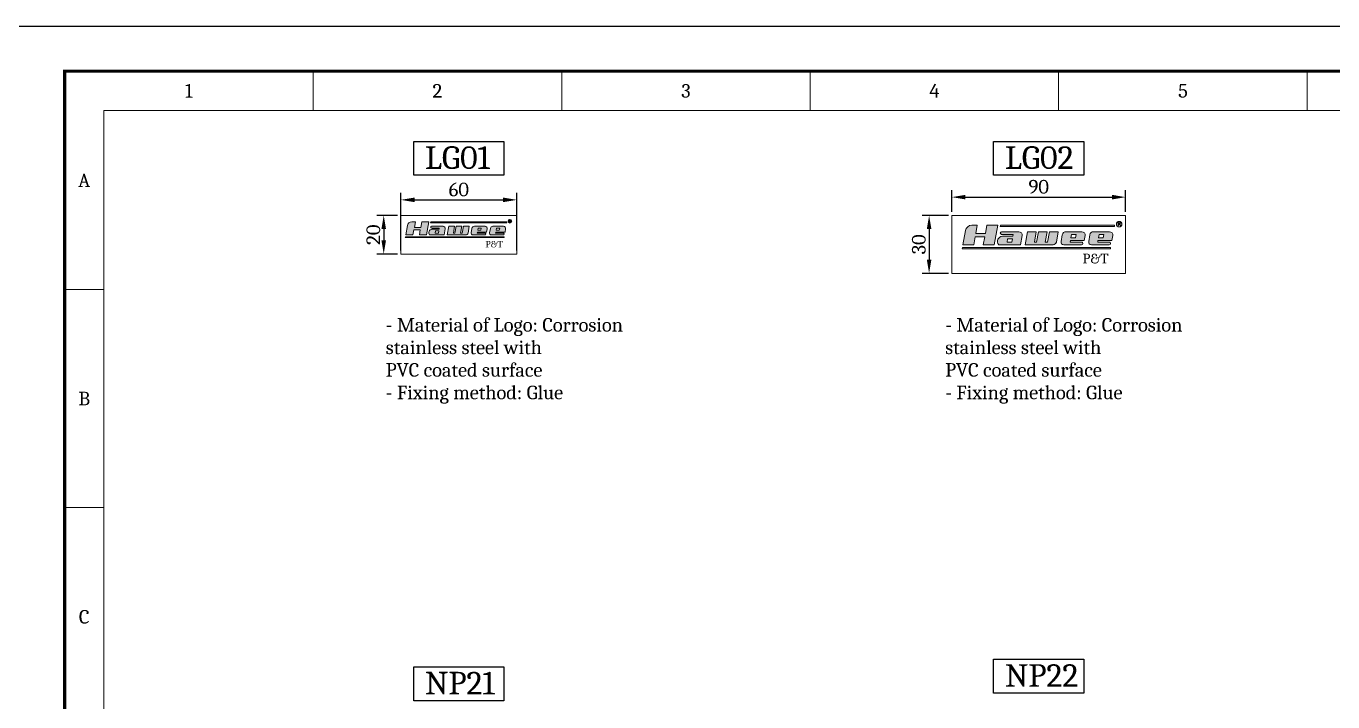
# Model space of a CAD drawing. Header units: millimetres. Extents: x -116965 to 323937, y 291661 to 566926.
# Drawn here: x -66858 to -62800, y 327392 to 329491 of the extents above; entities that cross this region are included whole.
import ezdxf
from ezdxf.enums import TextEntityAlignment as Align

# ---------------------------------------------------------------- set-up
doc = ezdxf.new("R2010")
doc.units = ezdxf.units.MM
doc.header["$PDMODE"] = 35
doc.layers.get('0').update_dxf_attribs({"lineweight": 18})
doc.styles.add('hwBorder', font='Cambria.ttf')
doc.styles.add('hwTech', font='Cambria.ttf')
doc.dimstyles.new('hwTech-1.4', dxfattribs={"dimscale": 17, "dimtxt": 2.5, "dimasz": 2.5, "dimexe": 1.25, "dimexo": 0.625, "dimtad": 1, "dimtxsty": 'hwTech', "dimcen": 2.5, "dimclrd": 3, "dimclre": 3, "dimclrt": 3, "dimadec": 0, "dimazin": 0, "dimtfac": 1, "dimtmove": 0, "dimatfit": 3, "dimfxl": 1, "dimarcsym": 0})

# ---------------------------------------------------------------- blocks, each defined once
blk = doc.blocks.new('*U1980')
at = {"color": 5}
for p, q in [((37.57, 198.62), (37.57, 194.28)), ((65.14, 198.62), (65.14, 194.28)), ((92.7, 198.62), (92.7, 194.28)), ((120.27, 198.62), (120.27, 194.28)), ((147.84, 198.62), (147.84, 194.28)), ((10, 174.42), (14.34, 174.42)), ((10, 150.22), (14.34, 150.22))]:
    blk.add_line(p, q, dxfattribs=at)
at = {"color": 5, "const_width": 0.35}
blk.add_lwpolyline([(10, 198.62), (285.68, 198.62), (285.68, 5), (10, 5)], close=True, dxfattribs=at)
at = {"color": 5}
blk.add_lwpolyline([(14.34, 194.28), (281.34, 194.28), (281.34, 9.34), (14.34, 9.34)], close=True, dxfattribs=at)
at = {"layer": 'Defpoints', "color": 4}
blk.add_lwpolyline([(0, 203.62), (290.68, 203.62), (290.68, 0), (0, 0)], close=True, dxfattribs=at)
at = {"color": 253, "style": 'hwBorder'}
for s, p in [('1', (23.78, 196.45)), ('2', (51.35, 196.45)), ('3', (78.92, 196.45)), ('4', (106.49, 196.45)), ('5', (134.06, 196.45)), ('A', (12.17, 186.52)), ('B', (12.17, 162.32)), ('C', (12.17, 138.11))]:
    blk.add_text(s, height=1.5, dxfattribs=at).set_placement(p, align=Align.MIDDLE_CENTER)
at = {"color": 6, "style": 'hwBorder', "flags": 8}
for tag, p in [("DWG'SNAME", (266.34, 59)), ("DWG'SCODE2", (266.34, 51.05))]:
    blk.add_attdef(tag, text='', height=1.5, dxfattribs=at).set_placement(p, align=Align.MIDDLE_CENTER)
at = {"color": 253, "style": 'hwBorder', "flags": 8}
for tag, p in [('REV_0', (253.34, 43.79)), ('REV_MODIFY0', (264.34, 44.1)), ('REV_DATE0', (277.34, 44.1)), ('REV_1', (253.34, 40.48)), ('REV_MODIFY1', (264.34, 40.79)), ('REV_DATE1', (277.34, 40.79)), ('REV_MODIFY2', (264.34, 37.48)), ('REV_DATE2', (277.34, 37.48)), ('REV_2', (253.34, 37.17)), ('REV_3', (253.34, 33.86)), ('REV_MODIFY3', (264.34, 34.17)), ('REV_DATE3', (277.34, 34.17)), ('REV_4', (253.34, 30.55)), ('REV_MODIFY4', (264.34, 30.86)), ('REV_DATE4', (277.34, 30.86))]:
    blk.add_attdef(tag, text='', height=1, dxfattribs=at).set_placement(p, align=Align.MIDDLE_CENTER)
at = {"color": 6, "style": 'hwBorder', "flags": 8}
for tag, p in [('TOLERANCE', (261.54, 27.22)), ('PAGE', (259.34, 15.3))]:
    blk.add_attdef(tag, text='', height=1.5, dxfattribs=at).set_placement(p, align=Align.MIDDLE_LEFT)
blk = doc.blocks.new('*U415')
h = blk.add_hatch(color=5)
h.paths.add_polyline_path([(-29.42, 2.98), (-31.09, 2.98), (-31.32, 1.71), (-32.78, 1.71), (-32.55, 2.98), (-33.39, 2.98, 0.362465), (-34.37, 2.16), (-34.77, -0.02), (-33.1, -0.02), (-32.88, 1.18), (-31.41, 1.18), (-31.63, -0.02), (-29.97, -0.02)])
h.paths.add_polyline_path([(-28.7, 1.31, 0.600072), (-29.26, -0.02), (-25.92, -0.02), (-25.67, 1.39, 0.467928), (-26.16, 1.98), (-28.82, 1.98, 1), (-28.82, 1.58), (-27.03, 1.58), (-27.08, 1.31)])
h.paths.add_polyline_path([(-27.89, 0.91), (-27.16, 0.91), (-27.25, 0.38), (-27.99, 0.38)], flags=16)
h.paths.add_polyline_path([(-12.11, -0.64), (-12.08, -0.44), (-34.84, -0.44), (-34.88, -0.64)])
h = blk.add_hatch(color=1)
h.paths.add_polyline_path([(-11.49, 2.78), (-11.45, 2.98), (-29, 2.98), (-29.04, 2.78)])
h.paths.add_polyline_path([(-20.12, 1.98), (-21.48, 1.98), (-21.77, 0.38), (-22.11, 0.38), (-21.82, 1.98), (-23.15, 1.98), (-23.44, 0.38), (-23.78, 0.38), (-23.49, 1.98), (-24.85, 1.98), (-25.22, -0.02), (-20.9, -0.02, 0.362465), (-20.41, 0.39)])
h.paths.add_polyline_path([(-19.69, 0.47, 0.467928), (-19.28, -0.02), (-16.53, -0.02, 0.362465), (-16.33, 0.14, 0.467928), (-16.53, 0.38), (-18.3, 0.38), (-18.25, 0.65), (-16.12, 0.65), (-15.99, 1.39, 0.467928), (-16.48, 1.98), (-18.92, 1.98, 0.362465), (-19.5, 1.5)])
h.paths.add_polyline_path([(-18.18, 1.05), (-18.08, 1.58), (-17.35, 1.58), (-17.45, 1.05)], flags=16)
h.paths.add_polyline_path([(-14.01, 0.65), (-11.88, 0.65), (-11.74, 1.39, 0.467928), (-12.24, 1.98), (-14.68, 1.98, 0.362465), (-15.26, 1.5), (-15.44, 0.47, 0.467928), (-15.03, -0.02), (-12.28, -0.02, 0.362465), (-12.09, 0.14, 0.467928), (-12.28, 0.38), (-14.06, 0.38)])
h.paths.add_polyline_path([(-13.94, 1.05), (-13.84, 1.58), (-13.11, 1.58), (-13.21, 1.05)], flags=16)
at = {"ltscale": 5}
h = blk.add_hatch(dxfattribs=at)
h.set_pattern_fill('ANGLE', color=256)
h.set_pattern_definition([(0, (0, 0.104), (0, 6.985), [5.08, -1.905]), (90, (0, 0.104), (-6.985, 4e-16), [5.08, -1.905])])
h.paths.add_polyline_path([(-11.18, 3.14, 1), (-10.34, 3.14, 1)])
h.paths.add_polyline_path([(-10.36, 3.14, -1), (-11.16, 3.14, -1)], flags=16)
h.paths.add_polyline_path([(-10.59, 3.31), (-10.58, 3.3), (-10.58, 3.28), (-10.58, 3.27), (-10.58, 3.26), (-10.58, 3.24), (-10.58, 3.23), (-10.58, 3.22), (-10.59, 3.2), (-10.6, 3.19), (-10.61, 3.18), (-10.61, 3.17), (-10.62, 3.17), (-10.64, 3.16), (-10.65, 3.16), (-10.66, 3.15), (-10.68, 3.15), (-10.69, 3.14), (-10.68, 3.14), (-10.67, 3.13), (-10.66, 3.12), (-10.65, 3.11), (-10.64, 3.1), (-10.63, 3.09), (-10.62, 3.08), (-10.62, 3.07), (-10.62, 3.07), (-10.54, 2.95), (-10.61, 2.95), (-10.67, 3.04), (-10.68, 3.06), (-10.69, 3.07), (-10.69, 3.08), (-10.7, 3.09), (-10.71, 3.1), (-10.72, 3.11), (-10.73, 3.12), (-10.73, 3.13), (-10.75, 3.13), (-10.76, 3.14), (-10.77, 3.14), (-10.79, 3.14), (-10.85, 3.14), (-10.85, 2.95), (-10.91, 2.95), (-10.91, 3.37), (-10.73, 3.37), (-10.71, 3.37), (-10.69, 3.37), (-10.68, 3.37), (-10.66, 3.37), (-10.64, 3.36), (-10.63, 3.35), (-10.62, 3.35), (-10.61, 3.34), (-10.6, 3.32)], flags=0)
h.paths.add_polyline_path([(-10.64, 3.28), (-10.64, 3.27), (-10.63, 3.26), (-10.63, 3.25), (-10.64, 3.23), (-10.64, 3.22), (-10.65, 3.21), (-10.66, 3.2), (-10.68, 3.19), (-10.69, 3.19), (-10.7, 3.19), (-10.72, 3.19), (-10.74, 3.19), (-10.85, 3.19), (-10.85, 3.33), (-10.72, 3.33), (-10.7, 3.32), (-10.69, 3.32), (-10.68, 3.32), (-10.66, 3.31), (-10.66, 3.31), (-10.65, 3.3)], flags=0)
h = blk.add_hatch(color=0)
h.paths.add_polyline_path([(-10.66, 3.37), (-10.68, 3.37), (-10.69, 3.37), (-10.71, 3.37), (-10.73, 3.37), (-10.91, 3.37), (-10.91, 2.95), (-10.85, 2.95), (-10.85, 3.14), (-10.79, 3.14), (-10.76, 3.14), (-10.74, 3.13), (-10.72, 3.12), (-10.71, 3.1), (-10.69, 3.08), (-10.68, 3.06), (-10.67, 3.04), (-10.61, 2.95), (-10.54, 2.95), (-10.62, 3.07), (-10.62, 3.08), (-10.63, 3.09), (-10.64, 3.1), (-10.65, 3.11), (-10.66, 3.12), (-10.67, 3.13), (-10.68, 3.14), (-10.69, 3.14), (-10.69, 3.14), (-10.68, 3.15), (-10.66, 3.15), (-10.65, 3.16), (-10.64, 3.16), (-10.62, 3.17), (-10.61, 3.17), (-10.61, 3.18), (-10.6, 3.19), (-10.59, 3.2), (-10.58, 3.22), (-10.58, 3.23), (-10.58, 3.24), (-10.58, 3.26), (-10.58, 3.27), (-10.58, 3.28), (-10.58, 3.3), (-10.59, 3.31), (-10.59, 3.32), (-10.6, 3.33), (-10.61, 3.34), (-10.62, 3.35), (-10.63, 3.35), (-10.64, 3.36), (-10.65, 3.36)])
h.paths.add_polyline_path([(-10.74, 3.19), (-10.85, 3.19), (-10.85, 3.33), (-10.72, 3.33), (-10.69, 3.32), (-10.67, 3.32), (-10.65, 3.3), (-10.64, 3.28), (-10.63, 3.25), (-10.64, 3.23), (-10.66, 3.2), (-10.68, 3.19), (-10.71, 3.19)], flags=16)
at = {"color": 5}
for points in [[(-29.42, 2.98), (-31.09, 2.98), (-31.32, 1.71), (-32.78, 1.71), (-32.55, 2.98), (-33.39, 2.98, 0.362465), (-34.37, 2.16), (-34.77, -0.02), (-33.1, -0.02), (-32.88, 1.18), (-31.41, 1.18), (-31.63, -0.02), (-29.97, -0.02), (-29.42, 2.98)], [(-25.67, 1.39, 0.467928), (-26.16, 1.98), (-28.82, 1.98, 1), (-28.82, 1.58), (-27.03, 1.58), (-27.08, 1.31), (-28.7, 1.31, 0.600072), (-29.26, -0.02), (-25.92, -0.02), (-25.67, 1.39, 0.467928)]]:
    blk.add_lwpolyline(points, format="xyb", close=True, dxfattribs=at)
at = {"color": 1}
for points in [[(-11.45, 2.98), (-29, 2.98), (-29.04, 2.78), (-11.49, 2.78), (-11.45, 2.98)], [(-18.18, 1.05), (-18.08, 1.58), (-17.35, 1.58), (-17.45, 1.05), (-18.18, 1.05)], [(-13.94, 1.05), (-13.84, 1.58), (-13.11, 1.58), (-13.21, 1.05), (-13.94, 1.05)]]:
    blk.add_lwpolyline(points, close=True, dxfattribs=at)
at = {"color": 0}
for points in [[(-10.63, 3.35), (-10.64, 3.36), (-10.65, 3.36), (-10.66, 3.37), (-10.68, 3.37), (-10.69, 3.37), (-10.71, 3.37), (-10.73, 3.37), (-10.91, 3.37), (-10.91, 2.95), (-10.85, 2.95), (-10.85, 3.14), (-10.79, 3.14), (-10.77, 3.14), (-10.76, 3.14), (-10.75, 3.13), (-10.73, 3.13), (-10.73, 3.12), (-10.72, 3.11), (-10.71, 3.1), (-10.7, 3.09), (-10.69, 3.08), (-10.69, 3.07), (-10.68, 3.06), (-10.67, 3.04), (-10.61, 2.95), (-10.54, 2.95), (-10.62, 3.07), (-10.62, 3.07), (-10.62, 3.08), (-10.63, 3.09), (-10.64, 3.1), (-10.65, 3.11), (-10.66, 3.12), (-10.67, 3.13), (-10.68, 3.14), (-10.69, 3.14), (-10.69, 3.14), (-10.68, 3.15), (-10.66, 3.15), (-10.65, 3.16), (-10.64, 3.16), (-10.62, 3.17), (-10.61, 3.17), (-10.61, 3.18), (-10.6, 3.19), (-10.59, 3.2), (-10.58, 3.22), (-10.58, 3.23), (-10.58, 3.24), (-10.58, 3.26), (-10.58, 3.27), (-10.58, 3.28), (-10.58, 3.3), (-10.59, 3.31), (-10.59, 3.32), (-10.6, 3.33), (-10.61, 3.34), (-10.62, 3.35), (-10.63, 3.35)], [(-10.68, 3.37), (-10.66, 3.37), (-10.65, 3.36), (-10.64, 3.36), (-10.64, 3.36), (-10.63, 3.35), (-10.62, 3.35), (-10.61, 3.34), (-10.6, 3.33), (-10.59, 3.32), (-10.59, 3.31), (-10.58, 3.3), (-10.58, 3.28), (-10.58, 3.27), (-10.58, 3.26), (-10.58, 3.24), (-10.58, 3.23), (-10.58, 3.22), (-10.59, 3.2), (-10.6, 3.19), (-10.61, 3.18), (-10.61, 3.17), (-10.62, 3.17), (-10.64, 3.16), (-10.65, 3.16), (-10.66, 3.15), (-10.68, 3.15), (-10.69, 3.14), (-10.68, 3.14), (-10.67, 3.13), (-10.66, 3.12), (-10.65, 3.11), (-10.64, 3.1), (-10.63, 3.09), (-10.62, 3.08), (-10.62, 3.07), (-10.62, 3.07), (-10.54, 2.95), (-10.61, 2.95), (-10.67, 3.04), (-10.68, 3.06), (-10.69, 3.07), (-10.69, 3.08), (-10.7, 3.09), (-10.71, 3.1), (-10.72, 3.11), (-10.73, 3.12), (-10.73, 3.13), (-10.75, 3.13), (-10.76, 3.14), (-10.77, 3.14), (-10.79, 3.14), (-10.85, 3.14), (-10.85, 2.95), (-10.91, 2.95), (-10.91, 3.37), (-10.73, 3.37), (-10.71, 3.37), (-10.69, 3.37), (-10.68, 3.37)], [(-10.68, 3.32), (-10.66, 3.31), (-10.66, 3.31), (-10.65, 3.3), (-10.64, 3.28), (-10.64, 3.27), (-10.63, 3.26), (-10.63, 3.25), (-10.64, 3.23), (-10.64, 3.22), (-10.65, 3.21), (-10.66, 3.2), (-10.68, 3.19), (-10.69, 3.19), (-10.7, 3.19), (-10.72, 3.19), (-10.74, 3.19), (-10.85, 3.19), (-10.85, 3.33), (-10.72, 3.33), (-10.7, 3.32), (-10.69, 3.32), (-10.68, 3.32)], [(-10.69, 3.32), (-10.68, 3.32), (-10.66, 3.31), (-10.66, 3.31), (-10.65, 3.3), (-10.64, 3.28), (-10.64, 3.27), (-10.63, 3.26), (-10.63, 3.25), (-10.64, 3.23), (-10.64, 3.22), (-10.65, 3.21), (-10.66, 3.2), (-10.68, 3.19), (-10.69, 3.19), (-10.7, 3.19), (-10.72, 3.19), (-10.74, 3.19), (-10.85, 3.19), (-10.85, 3.33), (-10.72, 3.33), (-10.7, 3.32), (-10.69, 3.32)]]:
    blk.add_lwpolyline(points, close=True, dxfattribs=at)
at = {"color": 5}
for points in [[(-27.89, 0.91), (-27.16, 0.91), (-27.25, 0.38), (-27.99, 0.38), (-27.89, 0.91)], [(-12.08, -0.44), (-34.84, -0.44), (-34.88, -0.64), (-12.11, -0.64), (-12.08, -0.44)]]:
    blk.add_lwpolyline(points, close=True, dxfattribs=at)
at = {"color": 1}
for points in [[(-20.12, 1.98), (-21.48, 1.98), (-21.77, 0.38), (-22.11, 0.38), (-21.82, 1.98), (-23.15, 1.98), (-23.44, 0.38), (-23.78, 0.38), (-23.49, 1.98), (-24.85, 1.98), (-25.22, -0.02), (-20.9, -0.02, 0.362465), (-20.41, 0.39), (-20.12, 1.98)], [(-15.99, 1.39, 0.467928), (-16.48, 1.98), (-18.92, 1.98, 0.362465), (-19.5, 1.5), (-19.69, 0.47, 0.467928), (-19.28, -0.02), (-16.53, -0.02, 0.362465), (-16.33, 0.14, 0.467928), (-16.53, 0.38), (-18.3, 0.38), (-18.25, 0.65), (-16.12, 0.65), (-15.99, 1.39, 0.467928)], [(-11.74, 1.39, 0.467928), (-12.24, 1.98), (-14.68, 1.98, 0.362465), (-15.26, 1.5), (-15.44, 0.47, 0.467928), (-15.03, -0.02), (-12.28, -0.02, 0.362465), (-12.09, 0.14, 0.467928), (-12.28, 0.38), (-14.06, 0.38), (-14.01, 0.65), (-11.88, 0.65), (-11.74, 1.39, 0.467928)]]:
    blk.add_lwpolyline(points, format="xyb", close=True, dxfattribs=at)
at = {"ltscale": 5}
for radius in [0.421, 0.401]:
    blk.add_circle((-10.76, 3.14), radius, dxfattribs=at)
at = {"color": 251, "style": 'hwBorder'}
blk.add_text('P&T', height=1.5, dxfattribs=at).set_placement((-14.39, -2.14), align=Align.MIDDLE_CENTER)
blk = doc.blocks.new('logo size 20x60')
at = {"ltscale": 5}
blk.add_lwpolyline([(65.26, 0), (65.26, 20), (5.26, 20), (5.26, 0)], close=True, dxfattribs=at)
at = {"xscale": 2.246080959455249, "yscale": 2.246080959455249, "zscale": 2.246080959455249}
blk.add_blockref('*U415', (85.88, 9.93), dxfattribs=at)
blk = doc.blocks.new('logo size 30x90')
at = {"ltscale": 5}
blk.add_lwpolyline([(0, 0), (90, 0), (90, 30), (0, 30)], close=True, dxfattribs=at)
at = {"xscale": 3.369121439182872, "yscale": 3.369121439182872, "zscale": 3.369121439182872}
blk.add_blockref('*U415', (122.88, 14.88), dxfattribs=at)
blk = doc.blocks.new('*D444')
at = {"color": 3, "lineweight": -2, "transparency": 16777216}
for p, q in [((-65694.5, 328793.8), (-65694.5, 328972.8)), ((-65334.5, 328793.8), (-65334.5, 328972.8)), ((-65652, 328951.5), (-65377, 328951.5))]:
    blk.add_line(p, q, dxfattribs=at)
at = {"color": 3, "lineweight": -3, "transparency": 16777216}
for points in [[(-65652, 328958.6), (-65652, 328944.4), (-65694.5, 328951.5)], [(-65377, 328958.6), (-65377, 328944.4), (-65334.5, 328951.5)]]:
    blk.add_solid(points, dxfattribs=at)
at = {"layer": 'Defpoints', "color": 0, "lineweight": -3, "transparency": 16777216}
for p in [(-65334.5, 328951.5), (-65694.5, 328783.2), (-65334.5, 328783.2)]:
    blk.add_point(p, dxfattribs=at)
at = {"color": 3, "transparency": 16777216, "insert": (-65514.5, 328983.6), "char_height": 42.5, "attachment_point": 5, "style": 'hwTech'}
blk.add_mtext('60', dxfattribs=at)
blk = doc.blocks.new('*D445')
at = {"color": 3, "lineweight": -2, "transparency": 16777216}
for p, q in [((-65705.2, 328903.2), (-65769.1, 328903.2)), ((-65747.8, 328860.7), (-65747.8, 328825.7)), ((-65705.2, 328783.2), (-65769.1, 328783.2))]:
    blk.add_line(p, q, dxfattribs=at)
at = {"color": 3, "lineweight": -3, "transparency": 16777216}
for points in [[(-65754.9, 328860.7), (-65740.7, 328860.7), (-65747.8, 328903.2)], [(-65754.9, 328825.7), (-65740.7, 328825.7), (-65747.8, 328783.2)]]:
    blk.add_solid(points, dxfattribs=at)
at = {"layer": 'Defpoints', "color": 0, "lineweight": -3, "transparency": 16777216}
for p in [(-65694.5, 328903.2), (-65747.8, 328783.2), (-65694.5, 328783.2)]:
    blk.add_point(p, dxfattribs=at)
at = {"color": 3, "transparency": 16777216, "insert": (-65780, 328843.2), "char_height": 42.5, "attachment_point": 5, "rotation": 90, "style": 'hwTech'}
blk.add_mtext('20', dxfattribs=at)
blk = doc.blocks.new('*D446')
at = {"color": 3, "lineweight": -2, "transparency": 16777216}
for p, q in [((-63983.3, 328913.8), (-63983.3, 328981.2)), ((-63443.3, 328913.8), (-63443.3, 328981.2)), ((-63940.8, 328959.9), (-63485.8, 328959.9))]:
    blk.add_line(p, q, dxfattribs=at)
at = {"color": 3, "lineweight": -3, "transparency": 16777216}
for points in [[(-63940.8, 328967), (-63940.8, 328952.8), (-63983.3, 328959.9)], [(-63485.8, 328967), (-63485.8, 328952.8), (-63443.3, 328959.9)]]:
    blk.add_solid(points, dxfattribs=at)
at = {"layer": 'Defpoints', "color": 0, "lineweight": -3, "transparency": 16777216}
for p in [(-63443.3, 328959.9), (-63983.3, 328903.2), (-63443.3, 328903.2)]:
    blk.add_point(p, dxfattribs=at)
at = {"color": 3, "transparency": 16777216, "insert": (-63713.3, 328992), "char_height": 42.5, "attachment_point": 5, "style": 'hwTech'}
blk.add_mtext('90', dxfattribs=at)
blk = doc.blocks.new('*D453')
at = {"color": 3, "lineweight": -2, "transparency": 16777216}
for p, q in [((-63993.9, 328903.2), (-64074.9, 328903.2)), ((-64053.7, 328860.7), (-64053.7, 328765.7)), ((-63993.9, 328723.2), (-64074.9, 328723.2))]:
    blk.add_line(p, q, dxfattribs=at)
at = {"color": 3, "lineweight": -3, "transparency": 16777216}
for points in [[(-64060.8, 328860.7), (-64046.6, 328860.7), (-64053.7, 328903.2)], [(-64060.8, 328765.7), (-64046.6, 328765.7), (-64053.7, 328723.2)]]:
    blk.add_solid(points, dxfattribs=at)
at = {"layer": 'Defpoints', "color": 0, "lineweight": -3, "transparency": 16777216}
for p in [(-63983.3, 328903.2), (-64053.7, 328723.2), (-63983.3, 328723.2)]:
    blk.add_point(p, dxfattribs=at)
at = {"color": 3, "transparency": 16777216, "insert": (-64085.8, 328813.2), "char_height": 42.5, "attachment_point": 5, "rotation": 90, "style": 'hwTech'}
blk.add_mtext('30', dxfattribs=at)

msp = doc.modelspace()

# ---------------------------------------------------------------- linework, layer by layer
at = {"lineweight": -3, "ltscale": 5}
for p, q in [((-65654.539458, 329028.160796), (-65654.539458, 329133.160796)), ((-65654.539458, 329133.160796), (-65374.539458, 329133.160796)), ((-65374.539458, 329133.160796), (-65374.539458, 329028.160796)), ((-63853.275656, 329028.160796), (-63853.275656, 329133.160796)), ((-63853.275656, 329133.160796), (-63573.275656, 329133.160796)), ((-63573.275656, 329133.160796), (-63573.275656, 329028.160796)), ((-65374.539458, 329028.160796), (-65654.539458, 329028.160796)), ((-63573.275656, 329028.160796), (-63853.275656, 329028.160796)), ((-65654.539458, 327396.150828), (-65654.539458, 327501.150828)), ((-65654.539458, 327501.150828), (-65374.539458, 327501.150828)), ((-65374.539458, 327501.150828), (-65374.539458, 327396.150828)), ((-63853.275656, 327419.808984), (-63853.275656, 327524.808984)), ((-63853.275656, 327524.808984), (-63573.275656, 327524.808984)), ((-63573.275656, 327524.808984), (-63573.275656, 327419.808984)), ((-63573.275656, 327419.808984), (-63853.275656, 327419.808984)), ((-65374.539458, 327396.150828), (-65654.539458, 327396.150828))]:
    msp.add_line(p, q, dxfattribs=at)

# ---------------------------------------------------------------- block references
at = {"ltscale": 5, "xscale": 28, "yscale": 28, "zscale": 28}
msp.add_blockref('*U1980', (-67018.972165, 323789.550121), dxfattribs=at)
at = {"xscale": 6, "yscale": 6, "zscale": 6}
for name, p in [('logo size 20x60', (-65726.121386, 328783.160796)), ('logo size 30x90', (-63983.275656, 328723.160796))]:
    msp.add_blockref(name, p, dxfattribs=at)

# ---------------------------------------------------------------- texts
at = {"ltscale": 5, "char_height": 70, "attachment_point": 1, "style": 'hwTech'}
for s, insert in [('LG01', (-65619.562482, 329117.752338)), ('LG02', (-63818.29868, 329117.752338)), ('NP22', (-63818.29868, 327509.400527)), ('NP21', (-65619.562482, 327485.742371))]:
    msp.add_mtext(s, dxfattribs=dict(at, insert=insert))
at = {"ltscale": 5, "char_height": 42, "width": 790.9803864, "attachment_point": 1, "style": 'hwTech'}
for insert in [(-65741.420094, 328584.392034), (-64003.848081, 328584.392034)]:
    msp.add_mtext('- Material of Logo: Corrosion \\Pstainless steel with \\PPVC coated surface\\P- Fixing method: Glue ', dxfattribs=dict(at, insert=insert))

# ---------------------------------------------------------------- dimensions: what is measured, and where the dimension line sits
for base, p1, p2, text, picture, middle in [((-65334.539458, 328951.518605), (-65694.539458, 328783.160796), (-65334.539458, 328783.160796), '60', '*D444', (-65514.539458, 328951.518605)), ((-63443.275656, 328959.905762), (-63983.275656, 328903.160796), (-63443.275656, 328903.160796), '90', '*D446', (-63713.275656, 328959.905762))]:
    dim = msp.add_linear_dim(base=base, p1=p1, p2=p2, text=text, dimstyle='hwTech-1.4')
    dim.commit()
    dim.dimension.update_dxf_attribs({"geometry": picture, "text_midpoint": middle, "dimtype": 160})
for base, p1, p2, text, picture, middle in [((-65747.830916, 328783.160796), (-65694.539458, 328903.160796), (-65694.539458, 328783.160796), '20', '*D445', (-65779.952115, 328843.160796)), ((-64053.699651, 328723.160796), (-63983.275656, 328903.160796), (-63983.275656, 328723.160796), '30', '*D453', (-64085.82085, 328813.160796))]:
    dim = msp.add_linear_dim(base=base, p1=p1, p2=p2, angle=90, text=text, dimstyle='hwTech-1.4')
    dim.commit()
    dim.dimension.update_dxf_attribs({"geometry": picture, "text_midpoint": middle})

doc.saveas('drawing.dxf')
